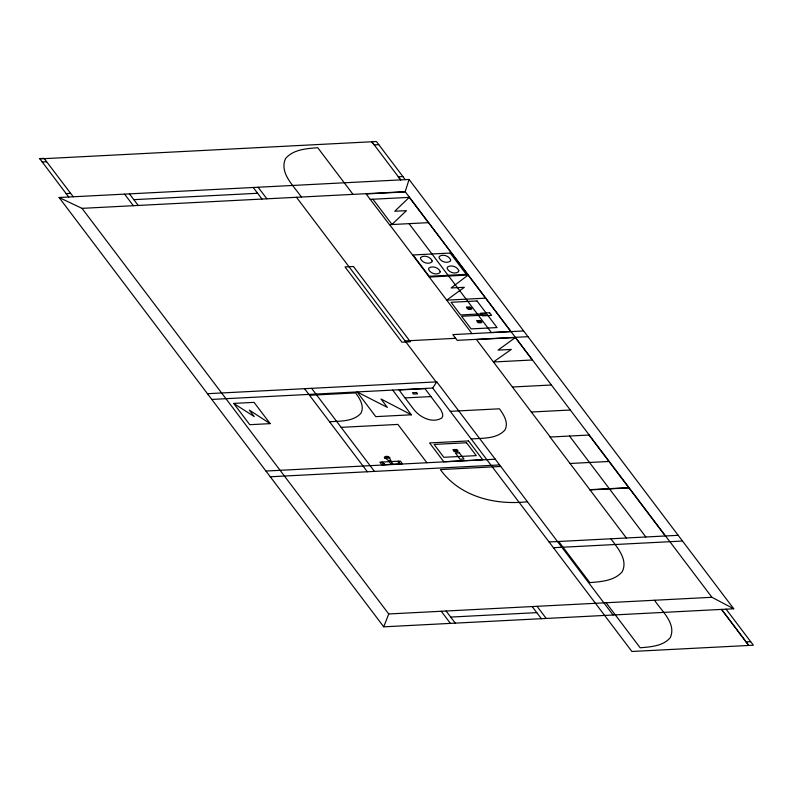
<?xml version="1.0" encoding="UTF-8"?>
<svg xmlns="http://www.w3.org/2000/svg" width="793" height="793" viewBox="0 0 793 793"><rect width="100%" height="100%" fill="white"/><g stroke="black" fill="none" stroke-linecap="round" stroke-linejoin="round"><path stroke-width="1.19" d="M733.733 608.776L711.926 597.288L405.203 191.668L409.079 179.446L59.088 197.507L383.743 626.827L733.733 608.776L409.079 179.446M383.743 626.827L388.729 613.97L82.006 208.351L59.088 197.507M211.781 399.424L432.671 388.035L436.774 381.869L613.068 615.001M391.861 224.538L406.432 210.651L394.755 211.245L409.257 197.358L428.389 222.655M532.361 359.992L515.371 337.521L498.073 350.119L511.307 349.435L493.415 361.965M446.697 300.131L464.351 287.294L451.118 287.968L468.167 275.042L429.241 277.054M39.888 158.887L376.417 141.521L405.243 179.644M42.227 161.98L46.638 161.752M378.757 144.613L374.048 144.861L371.709 141.769M66.136 193.601L70.547 193.373M402.903 176.552L398.195 176.789L400.534 179.892M133.829 199.658L257.616 193.274M82.006 208.351L405.203 191.668M405.382 191.916L366.118 193.948L389.462 224.667L428.547 222.645M370.222 199.37L409.485 197.348M446.717 300.16L485.643 298.158M510.851 331.533L491.382 332.545L409.049 223.656M523.648 330.949L452.843 334.606L457.174 340.336L527.979 336.678M405.084 340.921L455.648 338.314M515.371 337.521L476.444 339.523L550.292 437.032M493.434 361.995L532.47 359.982M207.449 393.705L436.774 381.869M309.538 395.291L355.631 392.912C359.764 398.592 364.691 406.254 360.904 413.292C353.103 421.856 340.157 420.924 329.571 421.787M512.466 387.004L551.393 385.001M233.667 403.409L254.057 402.358L270.155 423.64L249.765 424.691L233.667 403.409L254.226 416.573L249.309 410.09L270.155 423.64M405.025 397.917L413.668 409.257C419.804 417.386 432.393 423.779 441.879 417.951L442.742 415.978L442.603 413.777L440.819 409.733L424.979 388.659L399.038 389.997L405.025 397.917L430.976 396.579M450.295 411.329L499.431 408.801C503.753 414.729 508.878 422.719 504.933 430.054C496.507 439.233 482.541 437.994 471.191 438.975M411.408 414.798L375.773 416.632L357.088 391.93L387.361 407.394L381.007 398.998L411.349 414.798L392.723 390.097M531.379 412.023L570.306 410.011M341.139 427.358L397.917 424.424L426.892 462.745M589.219 435.03L550.045 437.042L626.371 537.991M388.649 460.822L390.404 460.733M389.274 461.665L379.877 462.15L381.909 464.837L402.408 463.776L400.376 461.09L391.028 461.576M265.942 471.052L495.268 459.216M270.274 476.771L499.59 464.946M500.74 466.462L440.383 469.575C459.871 496.834 495.566 505.419 527.404 501.721M570.028 463.479L608.955 461.467M589.833 489.668L628.76 487.655M590.012 489.905L628.938 487.893M549.083 541.976L678.193 535.315M553.415 547.705L682.515 541.044M388.729 613.97L711.926 597.288M450.692 617.073L536.772 612.632M746.064 641.894L750.664 641.656M726.091 609.163L753.35 645.215L631.892 651.479L432.671 388.035M371.877 141.759L400.703 179.882M428.507 222.655L510.97 331.643M588.971 435.04L665.297 535.979M569.503 436.041L645.839 536.99M372.928 199.231L392.059 224.528M389.621 224.657L472.043 333.655M353.014 194.364L317.725 147.696C306.534 148.648 293.45 149.362 285.599 158.471C278.898 173.043 294.104 186.097 301.34 197.031M610.848 538.794C617.598 547.904 628.195 559.759 622.227 571.743C614.297 580.932 601.104 581.656 589.804 582.617L558.698 541.48M654.562 600.251C661.421 610.937 676.697 623.427 670.273 637.681C662.918 646.216 650.656 646.88 640.169 647.782L606.12 602.749M296.473 197.279L436.081 381.909M258.112 187.237L266.864 198.805M253.245 187.485L261.997 199.063M537.049 606.318L546.218 618.451M532.182 606.566L541.351 618.699M398.294 461.199L400.326 463.885M393.06 464.262C390.364 461.506 389.601 453.636 384.268 457.135L388.441 460.555L391.316 464.351M382.018 462.032L384.109 464.718M311.619 388.332L374.445 471.399M304.542 388.689L367.367 471.766M446.102 611.006L455.281 623.139M129.447 193.869L138.2 205.446M441.235 611.254L450.414 623.387M124.58 194.126L133.333 205.694M73.253 196.773L44.061 158.352L39.65 158.58L68.713 197.011M453.2 449.631L453.566 451.029L454.855 451.822L458.067 451.653L457.7 450.255L456.411 449.472L453.2 449.631M466.76 307.129L466.72 307.981L468.415 309.31L471.627 309.151L471.676 308.299L469.981 306.97L466.76 307.129M467.811 307.565L468.752 308.814L470.586 308.715L469.644 307.466L467.811 307.565M476.989 320.65L477.356 322.047L478.635 322.83L481.847 322.662L481.48 321.264L480.201 320.481L476.989 320.65M478.03 321.086L478.972 322.325L480.806 322.236L479.864 320.987L478.03 321.086M454.25 450.067L455.192 451.316L457.026 451.217L456.084 449.978L454.25 450.067M432.116 260.847L431.848 262.027C428.408 264.793 422.005 262.592 420.478 258.607L420.746 257.428C424.186 254.662 430.589 256.863 432.116 260.847M440.214 271.553L439.946 272.733C436.497 275.498 430.103 273.298 428.567 269.313L428.835 268.133C432.274 265.358 438.688 267.568 440.214 271.553M450.672 259.896L450.404 261.075C446.955 263.841 440.561 261.64 439.025 257.646L439.292 256.466C442.732 253.701 449.145 255.901 450.672 259.896M458.76 270.601L458.503 271.781C455.053 274.547 448.65 272.346 447.123 268.351L447.391 267.172C450.83 264.406 457.244 266.607 458.76 270.601M384.645 457.898C394.141 458.988 388.669 455.816 385.031 457.452L384.645 457.898M398.651 462.775C397.006 462.131 400.455 462.418 398.651 462.775M383.247 463.29L384.248 463.568L383.247 463.29M450.196 253.056L413.064 254.969L429.162 276.261L466.294 274.348L450.196 253.056M353.44 266.478L345.014 266.914L401.942 342.209L410.377 341.773L353.44 266.478M476.999 300.963L451.068 302.302L460.624 314.94L486.555 313.602L476.999 300.963M489.588 312.759L480.499 313.225L482.501 315.862L491.581 315.396L489.588 312.759M487.497 314.94L461.576 316.278L471.121 328.897L497.042 327.568L487.497 314.94M416.563 392.515L412.439 392.723L413.45 394.062L417.574 393.853L416.563 392.515M468.504 440.928L429.588 442.93L443.802 461.744L482.729 459.732L468.504 440.928M466.522 442.752L434.078 444.427L443.822 457.303L476.256 455.628L466.522 442.752M459.365 452.902L455.469 453.1L460.138 459.266L464.034 459.068L459.365 452.902M748.81 645.443L721.551 609.401L748.751 645.452"/></g></svg>
